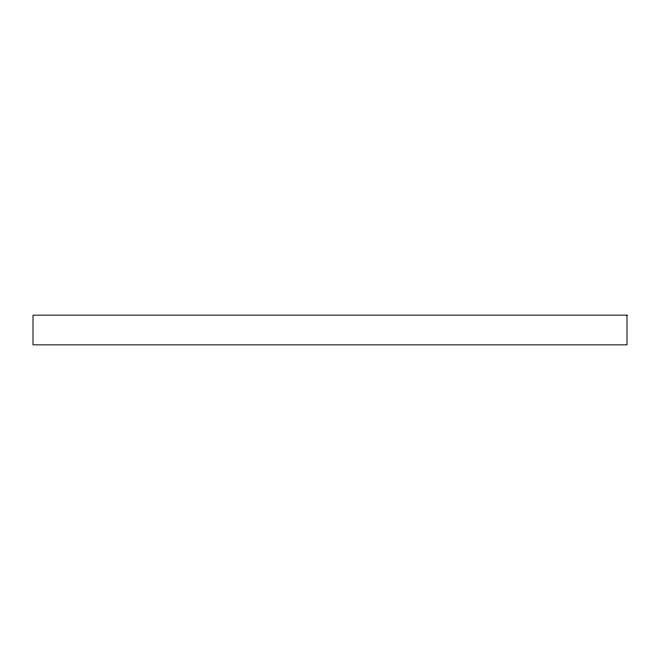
<?xml version="1.0" encoding="UTF-8"?>
<svg xmlns="http://www.w3.org/2000/svg" width="660" height="660" viewBox="0 0 660 660"><rect width="100%" height="100%" fill="white"/><g stroke="black" fill="none" stroke-linecap="round" stroke-linejoin="round"><path stroke-width="0.99" d="M627 315.15L33 315.15L33 344.85L627 344.85L627 315.15"/></g></svg>
